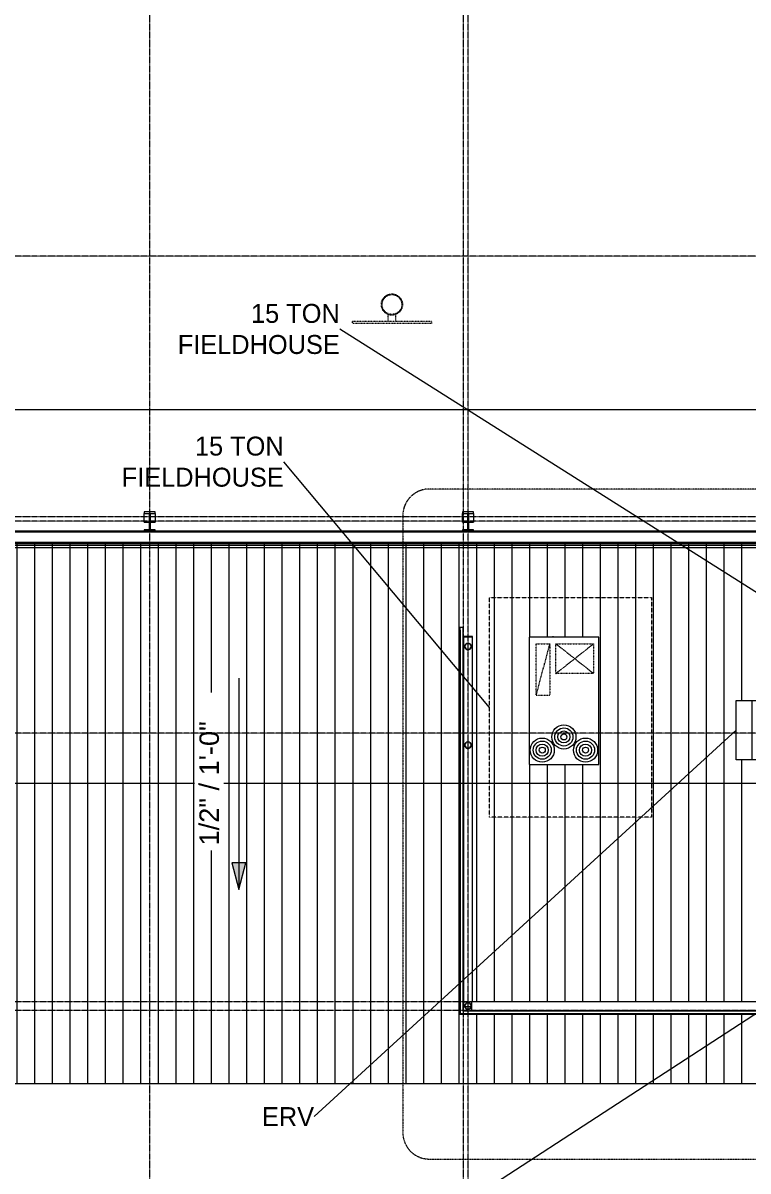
# Model space of a CAD drawing. Header units: inches. Extents: x 21290 to 29416, y -23522 to -20467.
# Drawn here: x 25287 to 25946, y -22941 to -21897 of the extents above; entities that cross this region are included whole.
import ezdxf

# ---------------------------------------------------------------- set-up
doc = ezdxf.new("R2010")
doc.units = ezdxf.units.IN
doc.header["$MEASUREMENT"] = 0
for name, pattern in [('Dash', [0.25, 0.125, -0.125]), ('Dash Dot 3_16_', [0.3125, 0.1875, -0.0625, 0, -0.0625]), ('Grid Line 1_2_', [0.875, 0.5, -0.125, 0.125, -0.125]), ('Hidden', [0.28125, 0.1875, -0.09375])]:
    doc.linetypes.add(name, pattern=pattern)
for name, color, linetype, lineweight in [('A-ANNO-SYMB', 150, 'Continuous', 9), ('A-ROOF', 132, 'Continuous', 13), ('A-ROOF-PATT', 132, 'Continuous', 13), ('A-WALL', 113, 'Continuous', 13), ('G-ANNO-DIMS', 111, 'Continuous', 9), ('G-ANNO-SYMB', 111, 'Continuous', 9), ('M-EQPM', 50, 'Continuous', 13), ('M-EQPM-HDLN', 50, 'Dash', 9), ('M-EQPM-IDEN', 50, 'Continuous', 9), ('Q-SPCQ', 91, 'Continuous', 13), ('Q-SPCQ-HDLN', 91, 'Dash', 9), ('S-BEAM', 12, 'Continuous', 13), ('S-COLS', 52, 'Continuous', 13), ('S-GRID', 1, 'Continuous', 9)]:
    doc.layers.add(name, color=color, linetype=linetype, lineweight=lineweight)
doc.styles.add('Arial_1', font='arial.ttf', dxfattribs={"height": 17.703593})
doc.styles.add('Century Gothic', font='GOTHIC.TTF', dxfattribs={"height": 17.245342})
pattern_1 = [(225, (25691.39, -22360.053), (19.00703, -19.00703), []), (225, (25691.39, -22388.853), (19.00703, -19.00703), [])]
pattern_2 = [(225, (25401.89, -22360.053), (19.00703, -19.00703), []), (225, (25401.89, -22388.853), (19.00703, -19.00703), [])]

# ---------------------------------------------------------------- blocks, each defined once
blk = doc.blocks.new('Basketball_Backstop-Performance_Sports_Systems-3103-Ceiling_Hung - 27_-0_ to 27_-11 7_8_-652462-Roof Low')
at = {"layer": 'Q-SPCQ-HDLN', "color": 43}
for p, q in [((-36, 0), (-36, 2.2)), ((-36, 2.2), (36, 2.2)), ((36, 2.2), (36, 0)), ((36, 0), (-36, 0)), ((-3.5, 0), (-3.5, -6.2)), ((3.5, 0), (3.5, -6.2))]:
    blk.add_line(p, q, dxfattribs=at)
for radius in [9.63, 9]:
    blk.add_circle((0, -15.1), radius, dxfattribs=at)
blk = doc.blocks.new('Carrier_48TC_Standard_Efficiency_Gas_Heat_Electric_Cooling_Packaged_Rooftop_Unit_3_to_15_nominal_tons - 15 ton 48TC__16-873539-Roof Low')
at = {"layer": 'M-EQPM', "color": 43, "linetype": 'Hidden', "lineweight": 9}
for p, q in [((-105.9, -79.7), (-105.9, 67.7)), ((-105.9, 67.7), (93.9, 67.7)), ((93.9, 67.7), (93.9, -79.7)), ((93.9, -79.7), (-105.9, -79.7))]:
    blk.add_line(p, q, dxfattribs=at)
at = {"layer": 'M-EQPM', "color": 43, "lineweight": 9}
for p, q in [((57.9, 31.7), (-57.9, 31.7)), ((-57.9, 31.7), (-57.9, -31.7)), ((57.9, -31.7), (57.9, 31.7)), ((58.1, 27.3), (57.9, 27.3)), ((58.1, 27.3), (58.1, 15.4)), ((57.9, 15.4), (58.1, 15.4)), ((58.1, 10.3), (57.9, 10.3)), ((57.9, 9.3), (58.1, 9.3)), ((58.1, 6.7), (57.9, 6.7)), ((58.1, 9.3), (58.1, 10.3)), ((58.1, 10.3), (58.1, 9.3)), ((58.1, 6.7), (58.1, -25.1)), ((57.9, -25.1), (58.1, -25.1)), ((-57.9, -31.7), (57.9, -31.7))]:
    blk.add_line(p, q, dxfattribs=at)
for centre, radius in [((-44.9, 19.7), 11), ((-44.9, 19.7), 8.25), ((-44.9, 19.7), 5.5), ((-44.9, 19.7), 2.75), ((-32.9, 0), 11), ((-32.9, 0), 8.25), ((-32.9, 0), 5.5), ((-32.9, 0), 2.75), ((-44.9, -19.7), 11), ((-44.9, -19.7), 8.25), ((-44.9, -19.7), 5.5), ((-44.9, -19.7), 2.75)]:
    blk.add_circle(centre, radius, dxfattribs=at)
at = {"layer": 'M-EQPM-HDLN', "color": 43}
for p, q in [((4.8, 25.3), (51.7, 12.7)), ((4.8, 12.7), (4.8, 25.3)), ((4.8, 25.3), (51.7, 25.3)), ((51.7, 25.3), (51.7, 12.7)), ((51.7, 12.7), (4.8, 12.7)), ((24.9, -26.8), (51.7, 7.2)), ((24.9, 7.2), (51.7, -26.8)), ((24.9, -26.8), (24.9, 7.2)), ((24.9, 7.2), (51.7, 7.2)), ((51.7, 7.2), (51.7, -26.8)), ((51.7, -26.8), (24.9, -26.8))]:
    blk.add_line(p, q, dxfattribs=at)
blk = doc.blocks.new('he3xrtf - 115 V Single Phase-880047-Roof Low')
at = {"layer": 'M-EQPM', "color": 43, "lineweight": 9}
for p, q in [((28.6, 31.2), (-28.6, 31.2)), ((-28.6, 31.2), (-28.6, -31.2)), ((28.6, -31.2), (28.6, 31.2)), ((28.6, 27), (33.8, 27)), ((28.6, -27), (28.6, 27)), ((33.8, 27), (48.5, 27)), ((33.8, 27), (33.8, -27)), ((48.5, 27), (48.5, -27)), ((-45.4, -4), (-28.6, -4)), ((-45.4, -4), (-45.4, -22)), ((-28.6, -4), (-28.6, -22)), ((-28.6, -22), (-45.4, -22)), ((-38.7, -27.8), (-38.7, -23.8)), ((-28.6, -23.8), (-38.7, -23.8)), ((-38.7, -27.8), (-28.6, -27.8)), ((-28.6, -31.2), (28.6, -31.2)), ((33.8, -27), (28.6, -27)), ((48.5, -27), (33.8, -27))]:
    blk.add_line(p, q, dxfattribs=at)
at = {"layer": 'M-EQPM-HDLN', "color": 43}
for p, q in [((-28.4, -30.1), (-28.4, 30.1)), ((-28.4, 30.1), (28.4, 30.1)), ((23.8, 26.1), (12.8, -7.9)), ((12.8, 26.1), (23.8, -7.9)), ((12.8, -7.9), (12.8, 26.1)), ((12.8, 26.1), (23.8, 26.1)), ((23.8, 26.1), (23.8, -7.9)), ((28.4, 30.1), (28.4, -30.1)), ((-17.2, -7.8), (-5.2, -19.8)), ((-5.2, -7.8), (-17.2, -19.8)), ((-17.2, -19.8), (-17.2, -7.8)), ((-17.2, -7.8), (-5.2, -7.8)), ((-5.2, -7.8), (-5.2, -19.8)), ((23.8, -7.9), (12.8, -7.9)), ((-5.2, -19.8), (-17.2, -19.8)), ((28.4, -30.1), (-28.4, -30.1))]:
    blk.add_line(p, q, dxfattribs=at)
blk = doc.blocks.new('columns and girder2 - one-1334686-Roof Low')
at = {"layer": 'S-BEAM', "lineweight": 9}
h = blk.add_hatch(dxfattribs=at)
h.set_pattern_fill('FP_9', color=253, style=0, pattern_type=2)
h.set_pattern_definition(pattern_1)
h.paths.add_polyline_path([(0, -1.3), (-5, -1.3), (-5, -2), (5, -2), (5, -1.3)], flags=0)
h.paths.add_polyline_path([(5, -17), (-5, -17), (-5, -18.5), (5, -18.5)], flags=0)
h.paths.add_polyline_path([(-5, -1204.9), (-5, -1206.4), (5, -1206.4), (5, -1204.9)], flags=0)
h.paths.add_polyline_path([(-5, -1224.3), (-5, -1225.8), (5, -1225.8), (5, -1224.3)], flags=0)
h = blk.add_hatch(dxfattribs=at)
h.set_pattern_fill('FP_9', color=253, style=0, pattern_type=2)
h.set_pattern_definition(pattern_1)
h.paths.add_polyline_path([(0.6, -2), (-0.6, -2), (-0.6, -17), (0.6, -17)], flags=0)
h.paths.add_polyline_path([(-0.6, -1206.4), (-0.6, -1224.3), (0.6, -1224.3), (0.6, -1206.4)], flags=0)
at = {"layer": 'S-BEAM', "color": 7}
for p, q in [((-5, -1.3), (-5, -2)), ((-5, -2), (5, -2)), ((0.6, -2), (-0.6, -2)), ((-0.6, -2), (-0.6, -17)), ((0.6, -17), (0.6, -2)), ((5, -2), (5, -1.3)), ((5, -17), (-5, -17)), ((-5, -17), (-5, -18.5)), ((-5, -18.5), (5, -18.5)), ((-0.6, -17), (0.6, -17)), ((5, -18.5), (5, -17))]:
    blk.add_line(p, q, dxfattribs=at)
at = {"layer": 'S-BEAM', "color": 43, "lineweight": 9}
for p, q in [((-5, -17), (-5, -9.2)), ((-0.6, -9.2), (-5, -9.2)), ((5, -9.2), (0.6, -9.2)), ((5, -9.2), (5, -17))]:
    blk.add_line(p, q, dxfattribs=at)
blk = doc.blocks.new('columns and girder2 - one-V2-Roof Low')
at = {"layer": 'S-BEAM', "lineweight": 9}
h = blk.add_hatch(dxfattribs=at)
h.set_pattern_fill('FP_10', color=253, style=0, pattern_type=2)
h.set_pattern_definition(pattern_2)
h.paths.add_polyline_path([(-5, -1.3), (-5, -2), (5, -2), (5, -1.3), (0, -1.3)], flags=0)
h.paths.add_polyline_path([(-5, -17), (-5, -18.5), (5, -18.5), (5, -17)], flags=0)
h.paths.add_polyline_path([(5, -1204.9), (-5, -1204.9), (-5, -1206.4), (5, -1206.4)], flags=0)
h.paths.add_polyline_path([(-5, -1224.3), (-5, -1225.8), (5, -1225.8), (5, -1224.3)], flags=0)
h = blk.add_hatch(dxfattribs=at)
h.set_pattern_fill('FP_10', color=253, style=0, pattern_type=2)
h.set_pattern_definition(pattern_2)
h.paths.add_polyline_path([(-0.6, -2), (-0.6, -17), (0.6, -17), (0.6, -2)], flags=0)
h.paths.add_polyline_path([(-0.6, -1206.4), (-0.6, -1224.3), (0.6, -1224.3), (0.6, -1206.4)], flags=0)
at = {"layer": 'S-BEAM', "color": 7}
for p, q in [((-5, -1.3), (-5, -2)), ((-5, -2), (5, -2)), ((0.6, -2), (-0.6, -2)), ((-0.6, -2), (-0.6, -17)), ((0.6, -17), (0.6, -2)), ((5, -2), (5, -1.3)), ((5, -17), (-5, -17)), ((-5, -17), (-5, -18.5)), ((-5, -18.5), (5, -18.5)), ((-0.6, -17), (0.6, -17)), ((5, -18.5), (5, -17))]:
    blk.add_line(p, q, dxfattribs=at)
at = {"layer": 'S-BEAM', "color": 43, "lineweight": 9}
for p, q in [((-5, -17), (-5, -9.2)), ((-0.6, -9.2), (-5, -9.2)), ((5, -9.2), (0.6, -9.2)), ((5, -9.2), (5, -17))]:
    blk.add_line(p, q, dxfattribs=at)
blk = doc.blocks.new('Girt_C - 8_D-1762565-Roof Low')
at = {"layer": 'S-BEAM', "color": 43, "lineweight": 9}
for p, q in [((25688, -22454.9), (25687.4, -22455)), ((25687.4, -22455), (25687.4, -22455.1)), ((25687.4, -22455.1), (25687.4, -22455.3)), ((25687.5, -22455), (25688, -22454.9)), ((25687.5, -22455.1), (25687.5, -22455)), ((25687.5, -22455.1), (25687.5, -22455)), ((25695.2, -22455.1), (25687.6, -22455.1)), ((25687.6, -22455.1), (25695.2, -22455.1)), ((25688, -22454.9), (25688, -22455.1)), ((25694.7, -22454.9), (25695.3, -22455)), ((25694.7, -22454.9), (25694.7, -22455.1)), ((25695.4, -22455), (25694.8, -22454.9)), ((25695.3, -22455), (25695.3, -22455.1)), ((25695.3, -22455), (25695.3, -22455.1)), ((25695.4, -22455.1), (25695.4, -22455)), ((25695.4, -22455.3), (25695.4, -22455.1)), ((25687.4, -22787.8), (25687.4, -22791.8)), ((25688.5, -22791.8), (25687.6, -22791.8)), ((25694.1, -22791.8), (25688.7, -22791.8)), ((25694.9, -22791.8), (25694.3, -22791.8))]:
    blk.add_line(p, q, dxfattribs=at)
for centre, major_axis, start_param, end_param in [((25687.6, -22455.1), (0.188, 0), 3.141593, 4.712389), ((25687.6, -22455.1), (0.0782, 0), 3.194692, 4.712389), ((25695.2, -22455.1), (-0.0782, 0), 1.570796, 3.104544), ((25695.2, -22455.1), (0.188, 0), 4.712389, 6.283185), ((25687.6, -22791.8), (0.188, 0), 3.141593, 4.712389)]:
    blk.add_ellipse(centre, major_axis=major_axis, ratio=0.041607, start_param=start_param, end_param=end_param, dxfattribs=at)
blk = doc.blocks.new('Girt_Z - 10_D-1732176-Roof Low')
at = {"layer": 'S-BEAM', "color": 43, "lineweight": 9}
for p, q in [((26272.9, -22360.1), (22791.4, -22360.1)), ((26272.9, -22360.2), (22791.4, -22360.2)), ((26263.4, -22359.6), (22799.4, -22359.6))]:
    blk.add_line(p, q, dxfattribs=at)
blk = doc.blocks.new('Girt_C - 8_D-1755906-Roof Low')
at = {"layer": 'S-BEAM', "color": 43, "lineweight": 9}
for p, q in [((26271.9, -22787.3), (25694.9, -22787.3)), ((25694.9, -22795.1), (25694.9, -22787.5)), ((25694.9, -22795.3), (25694.9, -22795.1)), ((25694.9, -22795.3), (26271.9, -22795.3))]:
    blk.add_line(p, q, dxfattribs=at)
blk = doc.blocks.new('Girt_C - 8_D-1757616-Roof Low')
at = {"layer": 'S-BEAM', "color": 43, "lineweight": 9}
for p, q in [((25687.4, -22455.3), (25687.4, -22787.8)), ((25687.4, -22455.3), (25687.6, -22455.3)), ((25687.6, -22455.3), (25695.2, -22455.3)), ((25695.2, -22455.3), (25695.4, -22455.3)), ((25695.4, -22787.8), (25695.4, -22455.3)), ((25687.6, -22787.8), (25687.4, -22787.8)), ((25695.2, -22787.8), (25687.6, -22787.8))]:
    blk.add_line(p, q, dxfattribs=at)

msp = doc.modelspace()

# ---------------------------------------------------------------- hatches: boundary and pattern name
at = {"layer": 'A-ROOF-PATT', "lineweight": 9}
h = msp.add_hatch(dxfattribs=at)
h.set_pattern_fill('FP_2', color=43, style=0, pattern_type=2)
h.set_pattern_definition([(90, (0.298, -40.069), (-16.082, 1e-15), [])])
h.paths.add_polyline_path([(26065.58087, -22885.61531), (26294.39023, -22885.61531), (26294.39023, -22799.17781), (26272.64023, -22799.17781), (26272.64023, -22798.61531), (25684.07773, -22798.61531), (25684.07773, -22446.67781), (25686.89023, -22446.67781), (25686.89023, -22795.80281), (26271.89023, -22795.80281), (26271.89023, -22795.30281), (25694.89023, -22795.27769), (25694.89023, -22791.84039), (25694.26846, -22791.91498), (25694.15723, -22792.4578), (25693.34679, -22793.53422), (25692.44911, -22794.09219), (25691.39023, -22794.30281), (25690.23523, -22794.06981), (25689.15882, -22793.25937), (25688.61859, -22792.45086), (25688.49716, -22791.84039), (25687.39023, -22791.82421), (25687.41535, -22455.09396), (25687.4996, -22455.09396), (25687.57773, -22454.95163), (25688.03615, -22454.93563), (25688.03615, -22455.09331), (25694.74539, -22455.09331), (25694.74539, -22454.93567), (25695.28085, -22454.95436), (25695.36511, -22455.09396), (25695.39023, -22455.09682), (25695.39023, -22787.30281), (26271.89023, -22787.30281), (26271.89023, -22372.92781), (26272.64023, -22372.92781), (26272.57773, -22370.30281), (22811.14023, -22370.30281), (22811.14023, -22798.61531), (22778.14023, -22798.61531), (22778.14023, -22861.61531), (23930.39023, -22861.61531), (23930.39023, -22885.61531), (24267.89023, -22885.61531), (24267.89023, -22861.61531), (25956.89023, -22861.61531), (25956.89023, -22885.61531), (26048.0345, -22885.61531)], flags=0)
h.paths.add_polyline_path([(24132.95273, -22795.42781), (24132.95273, -22795.30281), (24137.70273, -22795.30281), (24137.70273, -22795.42781)], flags=0)
h.paths.add_polyline_path([(25691.39023, -22794.06981), (25692.53828, -22793.79961), (25693.34679, -22793.25937), (25693.9466, -22792.3617), (25694.05029, -22791.84039), (25688.73272, -22791.85326), (25688.89343, -22792.45086), (25689.43366, -22793.25937), (25690.33134, -22793.85919)], flags=0)
h.paths.add_polyline_path([(26159.50346, -22738.30281), (26129.76523, -22738.30281), (26129.76523, -22678.80281), (26217.89023, -22678.80281), (26217.89023, -22683.80281), (26218.01523, -22683.80281), (26218.01523, -22696.42781), (26217.89023, -22696.42781), (26217.89023, -22703.67781), (26218.01523, -22703.67781), (26218.01523, -22732.05281), (26217.89023, -22732.05281), (26217.89023, -22738.30281), (26188.4055, -22738.30281)], flags=0)
h.paths.add_polyline_path([(26012.39023, -22571.44669), (25955.14023, -22571.42781), (25955.14023, -22567.25919), (25935.26523, -22567.25919), (25935.26523, -22513.25919), (25955.14023, -22513.25919), (25955.14023, -22509.07169), (26012.39023, -22509.07169), (26012.39023, -22512.44873), (26022.51523, -22512.44873), (26022.51523, -22516.44873), (26012.39023, -22516.44873), (26012.39023, -22518.25919), (26029.14023, -22518.25919), (26029.14023, -22536.25919), (26012.39023, -22536.25919)], flags=0)
h.paths.add_polyline_path([(26203.32773, -22571.42781), (26154.51523, -22571.42781), (26154.51523, -22455.55281), (26158.89023, -22455.55281), (26158.89023, -22455.42781), (26170.76523, -22455.42781), (26170.76523, -22455.55281), (26179.51523, -22455.55281), (26179.51523, -22455.42781), (26211.26523, -22455.42781), (26211.26523, -22455.55281), (26217.89023, -22455.55281), (26217.89023, -22571.42781), (26213.01523, -22571.42781)], flags=0)
h.paths.add_polyline_path([(25802.38525, -22571.42781), (25746.89023, -22571.42781), (25746.89023, -22455.55281), (25751.26523, -22455.55281), (25751.26523, -22455.42781), (25763.14023, -22455.42781), (25763.14023, -22455.55281), (25771.89023, -22455.55281), (25771.89023, -22455.42781), (25803.64023, -22455.42781), (25803.64023, -22455.55281), (25810.26523, -22455.55281), (25810.26523, -22571.42781), (25805.39023, -22571.42781)], flags=0)
at = {"layer": 'G-ANNO-DIMS'}
msp.add_hatch(color=256, dxfattribs=at).paths.add_polyline_path([(25482.90246, -22685.0495), (25489.33324, -22661.0495), (25476.47168, -22661.0495)], flags=0)
at = {"layer": 'S-COLS', "lineweight": 9}
h = msp.add_hatch(dxfattribs=at)
h.set_pattern_fill('FP_1', color=253, style=0, pattern_type=2)
h.set_pattern_definition([(45, (0, 0), (-19.00703, 19.00703), []), (45, (0, 28.8), (-19.00703, 19.00703), [])])
h.paths.add_polyline_path([(25691.39023, -22556.81825), (25692.53828, -22556.58989), (25693.51155, -22555.93957), (25694.16186, -22554.9663), (25694.39023, -22553.81825), (25694.16186, -22552.6702), (25693.51155, -22551.69693), (25692.53828, -22551.04661), (25691.39023, -22550.81825), (25690.24218, -22551.04661), (25689.26891, -22551.69693), (25688.61859, -22552.6702), (25688.39023, -22553.81825), (25688.61859, -22554.9663), (25689.26891, -22555.93957), (25690.24218, -22556.58989)], flags=0)
h.paths.add_polyline_path([(25691.39023, -22556.58525), (25690.33134, -22556.37463), (25689.43366, -22555.77482), (25688.83385, -22554.87714), (25688.62323, -22553.81825), (25688.83385, -22552.75937), (25689.43366, -22551.86169), (25690.33134, -22551.26188), (25691.39023, -22551.05125), (25692.44911, -22551.26188), (25693.34679, -22551.86169), (25693.9466, -22552.75937), (25694.15723, -22553.81825), (25693.9466, -22554.87714), (25693.34679, -22555.77482), (25692.44911, -22556.37463)], flags=0)

# ---------------------------------------------------------------- linework, layer by layer
at = {"layer": 'A-ANNO-SYMB', "linetype": 'Dash Dot 3_16_'}
for p, q in [((26317.68306, -22320.82089), (25656.11141, -22320.82089)), ((25632.11141, -22344.82089), (25632.11141, -22906.45287)), ((25656.11141, -22930.45287), (26317.68306, -22930.45287))]:
    msp.add_line(p, q, dxfattribs=at)
for centre, start, end in [((25656.11141, -22344.82089), 90, 180), ((25656.11141, -22906.45287), 180, 270)]:
    msp.add_arc(centre, 24, start, end, dxfattribs=at)
at = {"layer": 'A-ROOF', "color": 10, "lineweight": 9}
msp.add_line((22811.14023, -22370.30281), (26272.57773, -22370.30281), dxfattribs=at)
at = {"layer": 'A-ROOF', "color": 43, "lineweight": 9}
msp.add_line((24267.89023, -22861.61531), (25956.89023, -22861.61531), dxfattribs=at)
at = {"layer": 'A-WALL', "color": 43, "lineweight": 9}
for p, q in [((22795.69009, -22358.80281), (26267.09036, -22358.80281)), ((26273.39128, -22369.55281), (22791.39023, -22369.55281))]:
    msp.add_line(p, q, dxfattribs=at)
at = {"layer": 'A-WALL', "color": 7}
for p, q in [((26272.57773, -22370.30281), (22781.45273, -22370.30281)), ((22781.45273, -22371.87761), (26272.57773, -22371.87761)), ((25686.89023, -22446.67781), (25684.07773, -22446.67781)), ((25684.07773, -22446.67781), (25684.07773, -22798.61531)), ((25686.89023, -22795.80281), (25686.89023, -22446.67781)), ((25684.39023, -22449.17781), (25684.07773, -22449.17781)), ((25684.39023, -22449.17781), (25684.39023, -22798.30281)), ((25684.07773, -22798.61531), (26284.39023, -22798.61531)), ((26284.70273, -22798.30281), (25684.39023, -22798.30281)), ((26284.39023, -22795.80281), (25686.89023, -22795.80281))]:
    msp.add_line(p, q, dxfattribs=at)
at = {"layer": 'G-ANNO-DIMS'}
for p, q in [((25482.90246, -22493.0495), (25482.90246, -22685.0495)), ((25489.33324, -22661.0495), (25476.47168, -22661.0495)), ((25476.47168, -22661.0495), (25482.90246, -22685.0495)), ((25482.90246, -22685.0495), (25489.33324, -22661.0495))]:
    msp.add_line(p, q, dxfattribs=at)
at = {"layer": 'G-ANNO-SYMB'}
for p, q in [((26513.61515, -22248.83309), (21679.2435, -22248.83309)), ((26435.16144, -22374.35697), (21735.73113, -22374.35697)), ((26603.82365, -22588.63029), (21735.73113, -22588.63029))]:
    msp.add_line(p, q, dxfattribs=at)
at = {"layer": 'M-EQPM-IDEN', "color": 153}
for p, q in [((26118.51523, -22519.49031), (25574.73146, -22175.34503)), ((25710.89023, -22519.49031), (25523.73146, -22296.09492)), ((25935.26523, -22540.25919), (25551.35646, -22891.61949)), ((26081.76523, -22714.55281), (25548.48146, -23061.58174))]:
    msp.add_line(p, q, dxfattribs=at)
at = {"layer": 'S-COLS', "color": 7}
for centre, radius, start, end in [((25691.39023, -22464.07663), 3, 0, 180), ((25691.39023, -22464.07663), 3, 180, 0), ((25691.39023, -22464.07663), 2.767, 0, 180), ((25691.39023, -22464.07663), 2.767, 180, 0), ((25691.39023, -22553.81825), 3, 0, 180), ((25691.39023, -22553.81825), 2.767, 0, 180), ((25691.39023, -22553.81825), 3, 180, 0), ((25691.39023, -22553.81825), 2.767, 180, 0), ((25691.39023, -22791.30281), 3, 0, 180), ((25691.39023, -22791.30281), 3, 180, 0), ((25691.39023, -22791.30281), 2.767, 0, 180), ((25691.39023, -22791.30281), 2.767, 180, 0)]:
    msp.add_arc(centre, radius, start, end, dxfattribs=at)
at = {"layer": 'S-GRID', "linetype": 'Grid Line 1_2_'}
for p, q in [((25401.89023, -23275.7461), (25401.89023, -20589.47733)), ((25691.39023, -23275.7461), (25691.39023, -20589.47733)), ((25401.89023, -23275.7461), (25401.89023, -20724.9518)), ((25687.39023, -23275.7461), (25687.39023, -20724.9518)), ((25691.39023, -23275.7461), (25691.39023, -20724.9518)), ((26557.32365, -22108.80281), (21423.73698, -22108.80281)), ((26557.32365, -22108.80281), (21423.73698, -22108.80281)), ((26557.32365, -22350.05281), (21423.73698, -22350.05281)), ((26557.32365, -22346.05281), (21519.73698, -22346.05281)), ((26557.32365, -22359.55281), (21423.73698, -22359.55281)), ((26557.32365, -22359.55281), (21423.73698, -22359.55281)), ((26557.32365, -22369.55281), (21423.73698, -22369.55281)), ((26557.32365, -22543.05281), (21423.73698, -22543.05281)), ((26557.32365, -22787.30281), (21423.73698, -22787.30281)), ((26557.32365, -22787.30281), (21423.73698, -22787.30281)), ((26557.32365, -22795.30281), (21423.73698, -22795.30281)), ((26557.32365, -22795.30281), (21564.76208, -22795.30281))]:
    msp.add_line(p, q, dxfattribs=at)

# ---------------------------------------------------------------- block references
at = {"layer": 'M-EQPM', "color": 43, "lineweight": 9}
for name, p, rotation in [('Carrier_48TC_Standard_Efficiency_Gas_Heat_Electric_Cooling_Packaged_Rooftop_Unit_3_to_15_nominal_tons - 15 ton 48TC__16-873539-Roof Low', (25778.57773, -22513.49031), 89.99999999999962), ('he3xrtf - 115 V Single Phase-880047-Roof Low', (25983.76523, -22540.25919), 180)]:
    msp.add_blockref(name, p, dxfattribs=dict(at, rotation=rotation))
at = {"layer": 'Q-SPCQ', "color": 43, "lineweight": 9, "rotation": 180}
msp.add_blockref('Basketball_Backstop-Performance_Sports_Systems-3103-Ceiling_Hung - 27_-0_ to 27_-11 7_8_-652462-Roof Low', (25622.16879, -22168.05281), dxfattribs=at)
at = {"layer": 'S-BEAM', "color": 43, "lineweight": 9, "rotation": 180}
for name, p in [('columns and girder2 - one-V2-Roof Low', (25401.89023, -22360.05281)), ('columns and girder2 - one-1334686-Roof Low', (25691.39023, -22360.05281))]:
    msp.add_blockref(name, p, dxfattribs=at)
at = {"layer": 'S-BEAM', "color": 43, "lineweight": 9}
for name in ['Girt_Z - 10_D-1732176-Roof Low', 'Girt_C - 8_D-1762565-Roof Low', 'Girt_C - 8_D-1757616-Roof Low', 'Girt_C - 8_D-1755906-Roof Low']:
    msp.add_blockref(name, (0, 0), dxfattribs=at)

# ---------------------------------------------------------------- texts
at = {"layer": 'M-EQPM-IDEN', "char_height": 17.245342, "attachment_point": 3, "line_spacing_factor": 0.984117, "style": 'Century Gothic'}
for s, insert, width in [('15 TON\\PFIELDHOUSE', (25574.73146, -22152.3854), 161.352), ('15 TON\\PFIELDHOUSE', (25523.73146, -22273.13529), 161.352), ('ERV', (25551.35646, -22883.23129), 51.84)]:
    msp.add_mtext(s, dxfattribs=dict(at, insert=insert, width=width))

# ---------------------------------------------------------------- next in the draw order: texts
at = {"layer": 'G-ANNO-DIMS', "insert": (25447.10656, -22645.1195), "char_height": 17.7035928, "width": 134.568, "attachment_point": 1, "rotation": 90, "line_spacing_factor": 0.938532, "style": 'Arial_1', "bg_fill": 3, "box_fill_scale": 1.25, "bg_fill_color": 0, "bg_fill_transparency": 0}
msp.add_mtext('1/2" / 1\'-0"', dxfattribs=at)

# ---------------------------------------------------------------- next in the draw order: linework, layer by layer
at = {"layer": 'S-GRID', "linetype": 'Grid Line 1_2_'}
msp.add_line((26557.32365, -22543.05281), (21423.73698, -22543.05281), dxfattribs=at)

doc.saveas('drawing.dxf')
